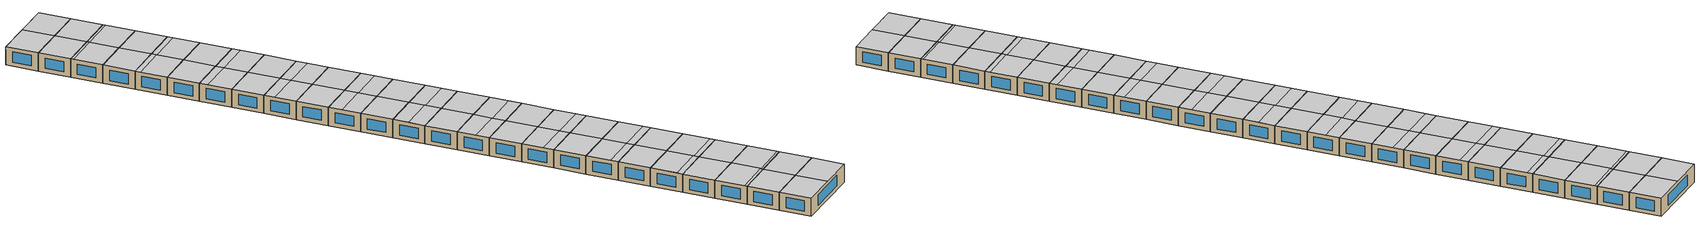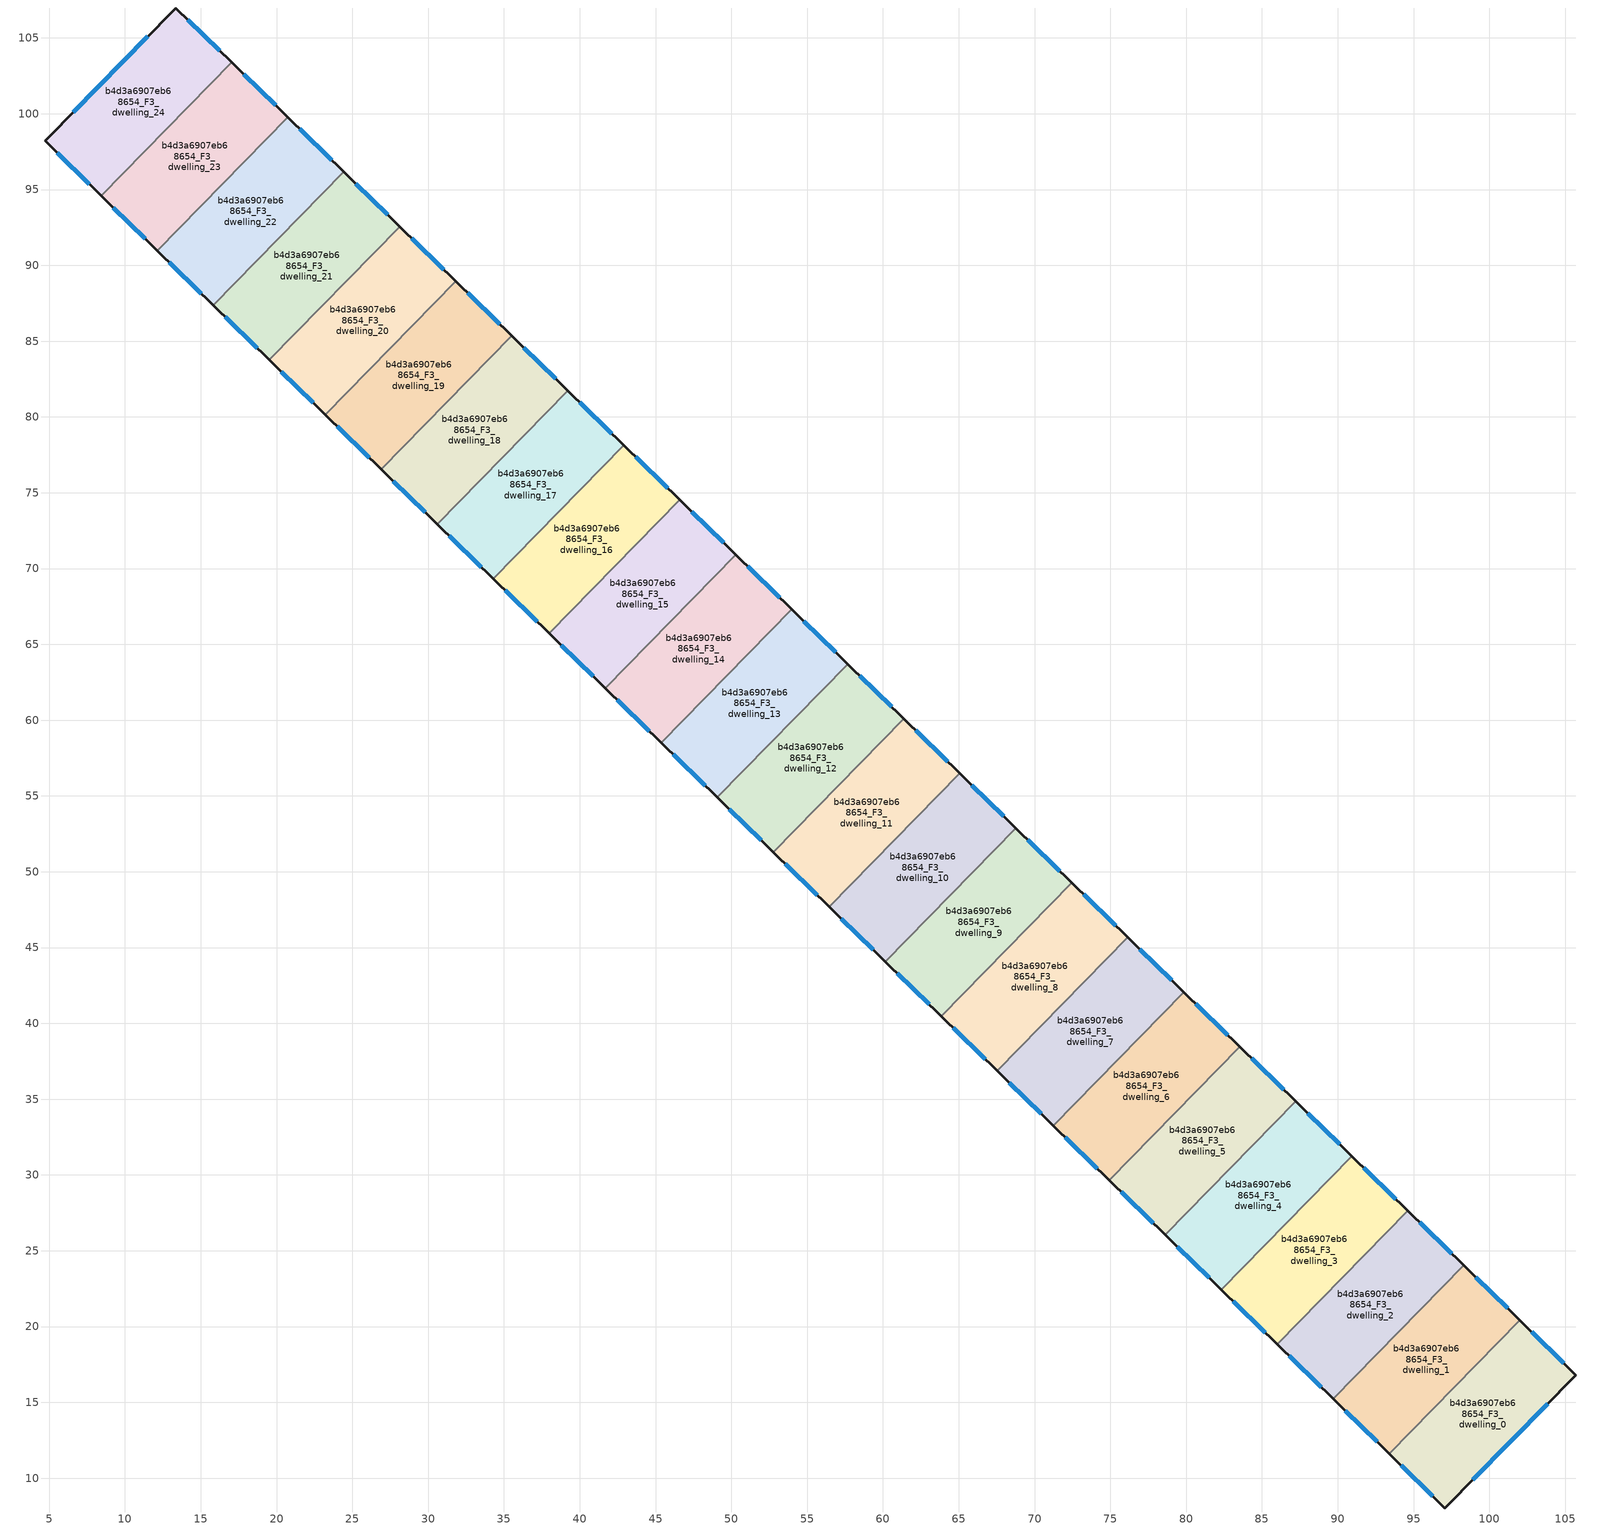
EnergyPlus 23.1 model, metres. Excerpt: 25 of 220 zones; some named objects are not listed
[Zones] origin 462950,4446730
b4d3a6907eb68654_F3_dwelling_0
 floor to b4d3a6907eb68654_F2_dwelling_0 (EU_floor_Construction): 105.7,16.8 97.07,8.03 93.39,11.62 101.99,20.43 z9
 wall outside (EU_wall_Construction): 93.39,11.62 97.07,8.03 105.7,16.8 101.99,20.43 z9:12
 wall to b4d3a6907eb68654_F3_dwelling_1 (EU_wall_Construction): 101.99,20.43 93.39,11.62 z9:12
 window (EU_Window_Construction): 104.91,17.58 102.79,19.65 / 98.92,9.91 103.85,14.92 / 94.18,10.85 96.28,8.8 z9.64:11.36
 ceiling to b4d3a6907eb68654_F4_dwelling_0 (EU_floor_Construction): 101.39,12.42 105.7,16.8 101.99,20.43 97.69,16.02 z12
 ceiling to b4d3a6907eb68654_F4_dwelling_12 (EU_floor_Construction): 97.07,8.03 101.39,12.42 97.69,16.02 93.39,11.62 z12
b4d3a6907eb68654_F3_dwelling_1
 floor to b4d3a6907eb68654_F2_dwelling_1 (EU_floor_Construction): 101.99,20.43 93.39,11.62 89.7,15.23 98.3,24.03 z9
 wall outside (EU_wall_Construction): 89.7,15.23 93.39,11.62 / 101.99,20.43 98.3,24.03 z9:12
 wall to b4d3a6907eb68654_F3_dwelling_2 (EU_wall_Construction): 98.3,24.03 89.7,15.23 z9:12
 window (EU_Window_Construction): 90.49,14.45 92.6,12.39 / 101.2,21.2 99.09,23.26 z9.64:11.36
 ceiling adiabatic (EU_roof_Construction): 93.39,11.62 97.69,16.02 94,19.63 89.7,15.23 z12
 ceiling to b4d3a6907eb68654_F4_dwelling_0 (EU_floor_Construction): 97.69,16.02 101.99,20.43 98.3,24.03 94,19.63 z12
b4d3a6907eb68654_F3_dwelling_10
 floor to b4d3a6907eb68654_F2_dwelling_10 (EU_floor_Construction): 68.76,52.88 60.16,44.08 56.47,47.69 65.06,56.49 z9
 wall outside (EU_wall_Construction): 56.47,47.69 60.16,44.08 / 68.76,52.88 65.06,56.49 z9:12
 wall to b4d3a6907eb68654_F3_dwelling_9 (EU_wall_Construction): 60.16,44.08 68.76,52.88 z9:12
 wall to b4d3a6907eb68654_F3_dwelling_11 (EU_wall_Construction): 65.06,56.49 56.47,47.69 z9:12
 window (EU_Window_Construction): 57.26,46.91 59.37,44.85 / 67.97,53.65 65.85,55.72 z9.64:11.36
 ceiling to b4d3a6907eb68654_F4_dwelling_5 (EU_floor_Construction): 62.93,49.97 67.23,54.37 65.06,56.49 60.76,52.09 z12
 ceiling to b4d3a6907eb68654_F4_dwelling_16 (EU_floor_Construction): 60.16,44.08 64.46,48.48 62.93,49.97 62.91,50 58.61,45.59 z12
 ceiling to b4d3a6907eb68654_F4_dwelling_4 (EU_floor_Construction): 64.46,48.48 68.76,52.88 67.23,54.37 62.93,49.97 z12
 ceiling adiabatic (EU_roof_Construction): 58.61,45.59 62.91,50 60.76,52.09 56.47,47.69 z12
b4d3a6907eb68654_F3_dwelling_11
 floor to b4d3a6907eb68654_F2_dwelling_11 (EU_floor_Construction): 65.06,56.49 56.47,47.69 52.77,51.29 61.37,60.1 z9
 wall outside (EU_wall_Construction): 52.77,51.29 56.47,47.69 / 65.06,56.49 61.37,60.1 z9:12
 wall to b4d3a6907eb68654_F3_dwelling_12 (EU_wall_Construction): 61.37,60.1 52.77,51.29 z9:12
 window (EU_Window_Construction): 53.56,50.52 55.67,48.46 / 64.27,57.26 62.16,59.32 z9.64:11.36
 ceiling to b4d3a6907eb68654_F4_dwelling_5 (EU_floor_Construction): 60.76,52.09 65.06,56.49 61.37,60.1 57.07,55.69 z12
 ceiling adiabatic (EU_roof_Construction): 56.47,47.69 60.76,52.09 57.07,55.69 52.77,51.29 z12
b4d3a6907eb68654_F3_dwelling_12
 floor to b4d3a6907eb68654_F2_dwelling_12 (EU_floor_Construction): 61.37,60.1 52.77,51.29 49.08,54.9 57.68,63.7 z9
 wall outside (EU_wall_Construction): 49.08,54.9 52.77,51.29 / 61.37,60.1 57.68,63.7 z9:12
 wall to b4d3a6907eb68654_F3_dwelling_13 (EU_wall_Construction): 57.68,63.7 49.08,54.9 z9:12
 window (EU_Window_Construction): 49.87,54.13 51.98,52.06 / 60.58,60.87 58.47,62.93 z9.64:11.36
 ceiling to b4d3a6907eb68654_F4_dwelling_17 (EU_floor_Construction): 52.77,51.29 57.07,55.69 55.24,57.48 55.21,57.51 50.91,53.11 z12
 ceiling to b4d3a6907eb68654_F4_dwelling_18 (EU_floor_Construction): 50.91,53.11 55.21,57.51 53.38,59.3 49.08,54.9 z12
 ceiling to b4d3a6907eb68654_F4_dwelling_6 (EU_floor_Construction): 55.24,57.48 59.54,61.89 57.68,63.7 53.38,59.3 z12
 ceiling to b4d3a6907eb68654_F4_dwelling_5 (EU_floor_Construction): 57.07,55.69 61.37,60.1 59.54,61.89 55.24,57.48 z12
b4d3a6907eb68654_F3_dwelling_13
 floor to b4d3a6907eb68654_F2_dwelling_13 (EU_floor_Construction): 57.68,63.7 49.08,54.9 45.39,58.51 53.98,67.31 z9
 wall outside (EU_wall_Construction): 45.39,58.51 49.08,54.9 / 57.68,63.7 53.98,67.31 z9:12
 wall to b4d3a6907eb68654_F3_dwelling_14 (EU_wall_Construction): 53.98,67.31 45.39,58.51 z9:12
 window (EU_Window_Construction): 46.18,57.73 48.29,55.67 / 56.89,64.47 54.77,66.54 z9.64:11.36
 ceiling adiabatic (EU_roof_Construction): 49.08,54.9 53.38,59.3 49.68,62.91 45.39,58.51 z12
 ceiling to b4d3a6907eb68654_F4_dwelling_6 (EU_floor_Construction): 53.38,59.3 57.68,63.7 53.98,67.31 49.69,62.91 z12
b4d3a6907eb68654_F3_dwelling_14
 floor to b4d3a6907eb68654_F2_dwelling_14 (EU_floor_Construction): 53.98,67.31 45.39,58.51 41.69,62.11 50.29,70.92 z9
 wall outside (EU_wall_Construction): 41.69,62.11 45.39,58.51 / 53.98,67.31 50.29,70.92 z9:12
 wall to b4d3a6907eb68654_F3_dwelling_15 (EU_wall_Construction): 50.29,70.92 41.69,62.11 z9:12
 window (EU_Window_Construction): 42.48,61.34 44.59,59.28 / 53.19,68.08 51.08,70.14 z9.64:11.36
 ceiling to b4d3a6907eb68654_F4_dwelling_7 (EU_floor_Construction): 47.54,65 51.84,69.4 50.29,70.92 45.99,66.51 z12
 ceiling to b4d3a6907eb68654_F4_dwelling_19 (EU_floor_Construction): 43.22,60.62 47.52,65.03 45.99,66.51 41.69,62.11 z12
 ceiling to b4d3a6907eb68654_F4_dwelling_6 (EU_floor_Construction): 49.69,62.91 53.98,67.31 51.84,69.4 47.54,65 z12
 ceiling to b4d3a6907eb68654_F4_dwelling_18 (EU_floor_Construction): 45.39,58.51 49.68,62.91 47.52,65.03 43.22,60.62 z12
b4d3a6907eb68654_F3_dwelling_15
 floor to b4d3a6907eb68654_F2_dwelling_15 (EU_floor_Construction): 50.29,70.92 41.69,62.11 38,65.72 46.6,74.52 z9
 wall outside (EU_wall_Construction): 38,65.72 41.69,62.11 / 50.29,70.92 46.6,74.52 z9:12
 wall to b4d3a6907eb68654_F3_dwelling_16 (EU_wall_Construction): 46.6,74.52 38,65.72 z9:12
 window (EU_Window_Construction): 38.79,64.95 40.9,62.89 / 49.5,71.69 47.39,73.75 z9.64:11.36
 ceiling to b4d3a6907eb68654_F4_dwelling_19 (EU_floor_Construction): 41.69,62.11 45.99,66.51 42.3,70.12 38,65.72 z12
 ceiling to b4d3a6907eb68654_F4_dwelling_7 (EU_floor_Construction): 45.99,66.51 50.29,70.92 46.6,74.52 42.3,70.12 z12
b4d3a6907eb68654_F3_dwelling_16
 floor to b4d3a6907eb68654_F2_dwelling_16 (EU_floor_Construction): 46.6,74.52 38,65.72 34.31,69.33 42.9,78.13 z9
 wall outside (EU_wall_Construction): 34.31,69.33 38,65.72 / 46.6,74.52 42.9,78.13 z9:12
 wall to b4d3a6907eb68654_F3_dwelling_17 (EU_wall_Construction): 42.9,78.13 34.31,69.33 z9:12
 window (EU_Window_Construction): 35.1,68.55 37.21,66.49 / 45.8,75.3 43.69,77.36 z9.64:11.36
 ceiling to b4d3a6907eb68654_F4_dwelling_8 (EU_floor_Construction): 39.85,72.51 44.15,76.91 42.9,78.13 38.6,73.73 z12
 ceiling to b4d3a6907eb68654_F4_dwelling_20 (EU_floor_Construction): 35.52,68.14 39.82,72.54 38.6,73.73 34.31,69.33 z12
 ceiling to b4d3a6907eb68654_F4_dwelling_19 (EU_floor_Construction): 38,65.72 42.3,70.12 39.82,72.54 35.52,68.14 z12
 ceiling to b4d3a6907eb68654_F4_dwelling_7 (EU_floor_Construction): 42.3,70.12 46.6,74.52 44.15,76.91 39.85,72.51 z12
b4d3a6907eb68654_F3_dwelling_17
 floor to b4d3a6907eb68654_F2_dwelling_17 (EU_floor_Construction): 42.9,78.13 34.31,69.33 30.61,72.93 39.21,81.74 z9
 wall outside (EU_wall_Construction): 30.61,72.93 34.31,69.33 / 42.9,78.13 39.21,81.74 z9:12
 wall to b4d3a6907eb68654_F3_dwelling_18 (EU_wall_Construction): 39.21,81.74 30.61,72.93 z9:12
 window (EU_Window_Construction): 31.4,72.16 33.51,70.1 / 42.11,78.9 40,80.96 z9.64:11.36
 ceiling to b4d3a6907eb68654_F4_dwelling_20 (EU_floor_Construction): 34.31,69.33 38.6,73.73 34.91,77.34 30.61,72.93 z12
 ceiling to b4d3a6907eb68654_F4_dwelling_8 (EU_floor_Construction): 38.6,73.73 42.9,78.13 39.21,81.74 34.91,77.34 z12
b4d3a6907eb68654_F3_dwelling_18
 floor to b4d3a6907eb68654_F2_dwelling_18 (EU_floor_Construction): 39.21,81.74 30.61,72.93 26.92,76.54 35.52,85.34 z9
 wall outside (EU_wall_Construction): 26.92,76.54 30.61,72.93 / 39.21,81.74 35.52,85.34 z9:12
 wall to b4d3a6907eb68654_F3_dwelling_19 (EU_wall_Construction): 35.52,85.34 26.92,76.54 z9:12
 window (EU_Window_Construction): 27.71,75.77 29.82,73.71 / 38.42,82.51 36.31,84.57 z9.64:11.36
 ceiling to b4d3a6907eb68654_F4_dwelling_9 (EU_floor_Construction): 32.15,80.03 36.45,84.43 35.51,85.34 31.22,80.94 z12
 ceiling to b4d3a6907eb68654_F4_dwelling_21 (EU_floor_Construction): 27.83,75.65 32.13,80.05 31.22,80.94 26.92,76.54 z12
 ceiling to b4d3a6907eb68654_F4_dwelling_20 (EU_floor_Construction): 30.61,72.93 34.91,77.34 32.13,80.05 27.83,75.65 z12
 ceiling to b4d3a6907eb68654_F4_dwelling_8 (EU_floor_Construction): 34.91,77.34 39.21,81.74 36.45,84.43 32.15,80.03 z12
b4d3a6907eb68654_F3_dwelling_19
 floor to b4d3a6907eb68654_F2_dwelling_19 (EU_floor_Construction): 35.52,85.34 26.92,76.54 23.22,80.15 31.82,88.95 z9
 wall outside (EU_wall_Construction): 23.22,80.15 26.92,76.54 / 35.52,85.34 31.82,88.95 z9:12
 wall to b4d3a6907eb68654_F3_dwelling_20 (EU_wall_Construction): 31.82,88.95 23.22,80.15 z9:12
 window (EU_Window_Construction): 24.02,79.38 26.13,77.31 / 34.72,86.12 32.61,88.18 z9.64:11.36
 ceiling to b4d3a6907eb68654_F4_dwelling_21 (EU_floor_Construction): 26.92,76.54 31.22,80.94 27.52,84.55 23.22,80.15 z12
 ceiling to b4d3a6907eb68654_F4_dwelling_9 (EU_floor_Construction): 31.22,80.94 35.51,85.34 31.82,88.95 27.52,84.55 z12
b4d3a6907eb68654_F3_dwelling_2
 floor to b4d3a6907eb68654_F2_dwelling_2 (EU_floor_Construction): 98.3,24.03 89.7,15.23 86.01,18.83 94.61,27.64 z9
 wall outside (EU_wall_Construction): 86.01,18.83 89.7,15.23 / 98.3,24.03 94.61,27.64 z9:12
 wall to b4d3a6907eb68654_F3_dwelling_3 (EU_wall_Construction): 94.61,27.64 86.01,18.83 z9:12
 window (EU_Window_Construction): 86.8,18.06 88.91,16 / 97.51,24.8 95.4,26.87 z9.64:11.36
 ceiling to b4d3a6907eb68654_F4_dwelling_13 (EU_floor_Construction): 89.38,15.54 93.68,19.94 90.31,23.23 86.01,18.83 z12
 ceiling to b4d3a6907eb68654_F4_dwelling_1 (EU_floor_Construction): 93.7,19.92 98,24.32 94.61,27.64 90.31,23.23 z12
 ceiling to b4d3a6907eb68654_F4_dwelling_0 (EU_floor_Construction): 94,19.63 98.3,24.03 98,24.32 93.7,19.92 z12
 ceiling to b4d3a6907eb68654_F4_dwelling_12 (EU_floor_Construction): 89.7,15.23 94,19.63 93.68,19.94 89.38,15.54 z12
b4d3a6907eb68654_F3_dwelling_20
 floor to b4d3a6907eb68654_F2_dwelling_20 (EU_floor_Construction): 31.82,88.95 23.22,80.15 19.53,83.76 28.13,92.56 z9
 wall outside (EU_wall_Construction): 19.53,83.76 23.22,80.15 / 31.82,88.95 28.13,92.56 z9:12
 wall to b4d3a6907eb68654_F3_dwelling_21 (EU_wall_Construction): 28.13,92.56 19.53,83.76 z9:12
 window (EU_Window_Construction): 20.32,82.98 22.43,80.92 / 31.03,89.72 28.92,91.79 z9.64:11.36
 ceiling to b4d3a6907eb68654_F4_dwelling_22 (EU_floor_Construction): 20.14,83.17 24.43,87.57 23.83,88.16 19.53,83.76 z12
 ceiling to b4d3a6907eb68654_F4_dwelling_21 (EU_floor_Construction): 23.22,80.15 27.52,84.55 24.43,87.57 20.14,83.17 z12
 ceiling to b4d3a6907eb68654_F4_dwelling_10 (EU_floor_Construction): 24.46,87.55 28.75,91.95 28.13,92.56 23.83,88.16 z12
 ceiling to b4d3a6907eb68654_F4_dwelling_9 (EU_floor_Construction): 27.52,84.55 31.82,88.95 28.75,91.95 24.46,87.55 z12
b4d3a6907eb68654_F3_dwelling_21
 floor to b4d3a6907eb68654_F2_dwelling_21 (EU_floor_Construction): 28.13,92.56 19.53,83.76 15.84,87.36 24.43,96.17 z9
 wall outside (EU_wall_Construction): 15.84,87.36 19.53,83.76 / 28.13,92.56 24.43,96.17 z9:12
 wall to b4d3a6907eb68654_F3_dwelling_22 (EU_wall_Construction): 24.43,96.17 15.84,87.36 z9:12
 window (EU_Window_Construction): 16.63,86.59 18.74,84.53 / 27.34,93.33 25.22,95.39 z9.64:11.36
 ceiling to b4d3a6907eb68654_F4_dwelling_10 (EU_floor_Construction): 23.83,88.16 28.13,92.56 24.43,96.17 20.14,91.77 z12
 ceiling to b4d3a6907eb68654_F4_dwelling_22 (EU_floor_Construction): 19.53,83.76 23.83,88.16 20.14,91.77 15.84,87.36 z12
b4d3a6907eb68654_F3_dwelling_22
 floor to b4d3a6907eb68654_F2_dwelling_22 (EU_floor_Construction): 24.43,96.17 15.84,87.36 12.14,90.97 20.74,99.77 z9
 wall outside (EU_wall_Construction): 12.14,90.97 15.84,87.36 / 24.43,96.17 20.74,99.77 z9:12
 wall to b4d3a6907eb68654_F3_dwelling_23 (EU_wall_Construction): 20.74,99.77 12.14,90.97 z9:12
 window (EU_Window_Construction): 12.94,90.2 15.05,88.14 / 23.64,96.94 21.53,99 z9.64:11.36
 ceiling to b4d3a6907eb68654_F4_dwelling_23 (EU_floor_Construction): 12.44,90.68 16.74,95.08 16.44,95.37 12.14,90.97 z12
 ceiling to b4d3a6907eb68654_F4_dwelling_10 (EU_floor_Construction): 20.14,91.77 24.43,96.17 21.06,99.46 16.76,95.06 z12
 ceiling to b4d3a6907eb68654_F4_dwelling_11 (EU_floor_Construction): 16.76,95.06 21.06,99.46 20.74,99.77 16.44,95.37 16.74,95.08 z12
 ceiling to b4d3a6907eb68654_F4_dwelling_22 (EU_floor_Construction): 15.84,87.36 20.14,91.77 16.76,95.06 16.74,95.08 12.44,90.68 z12
b4d3a6907eb68654_F3_dwelling_23
 floor to b4d3a6907eb68654_F2_dwelling_23 (EU_floor_Construction): 20.74,99.77 12.14,90.97 8.45,94.58 17.04,103.38 z9
 wall outside (EU_wall_Construction): 8.45,94.58 12.14,90.97 / 20.74,99.77 17.04,103.38 z9:12
 wall to b4d3a6907eb68654_F3_dwelling_24 (EU_wall_Construction): 17.04,103.38 8.45,94.58 z9:12
 window (EU_Window_Construction): 9.24,93.81 11.35,91.74 / 19.95,100.55 17.84,102.61 z9.64:11.36
 ceiling to b4d3a6907eb68654_F4_dwelling_23 (EU_floor_Construction): 12.14,90.97 16.44,95.37 12.75,98.98 8.45,94.58 z12
 ceiling to b4d3a6907eb68654_F4_dwelling_11 (EU_floor_Construction): 16.44,95.37 20.74,99.77 17.04,103.38 12.75,98.98 z12
b4d3a6907eb68654_F3_dwelling_24
 floor to b4d3a6907eb68654_F2_dwelling_24 (EU_floor_Construction): 17.04,103.38 8.45,94.58 4.74,98.2 13.37,106.97 z9
 wall outside (EU_wall_Construction): 17.04,103.38 13.37,106.97 4.74,98.2 8.45,94.58 z9:12
 window (EU_Window_Construction): 5.53,97.43 7.65,95.36 / 11.52,105.09 6.59,100.08 / 16.26,104.15 14.15,106.2 z9.64:11.36
 ceiling to b4d3a6907eb68654_F4_dwelling_11 (EU_floor_Construction): 12.75,98.98 17.04,103.38 13.37,106.97 9.05,102.59 z12
 ceiling to b4d3a6907eb68654_F4_dwelling_23 (EU_floor_Construction): 8.45,94.58 12.75,98.98 9.05,102.59 4.74,98.2 z12
b4d3a6907eb68654_F3_dwelling_3
 floor to b4d3a6907eb68654_F2_dwelling_3 (EU_floor_Construction): 94.61,27.64 86.01,18.83 82.32,22.44 90.91,31.24 z9
 wall outside (EU_wall_Construction): 82.32,22.44 86.01,18.83 / 94.61,27.64 90.91,31.24 z9:12
 wall to b4d3a6907eb68654_F3_dwelling_4 (EU_wall_Construction): 90.91,31.24 82.32,22.44 z9:12
 window (EU_Window_Construction): 83.11,21.67 85.22,19.61 / 93.82,28.41 91.71,30.47 z9.64:11.36
 ceiling to b4d3a6907eb68654_F4_dwelling_1 (EU_floor_Construction): 90.31,23.23 94.61,27.64 90.91,31.24 86.61,26.84 z12
 ceiling to b4d3a6907eb68654_F4_dwelling_13 (EU_floor_Construction): 86.01,18.83 90.31,23.23 86.61,26.84 82.32,22.44 z12
b4d3a6907eb68654_F3_dwelling_4
 floor to b4d3a6907eb68654_F2_dwelling_4 (EU_floor_Construction): 90.91,31.24 82.32,22.44 78.62,26.05 87.22,34.85 z9
 wall outside (EU_wall_Construction): 78.62,26.05 82.32,22.44 / 90.91,31.24 87.22,34.85 z9:12
 wall to b4d3a6907eb68654_F3_dwelling_5 (EU_wall_Construction): 87.22,34.85 78.62,26.05 z9:12
 window (EU_Window_Construction): 79.41,25.27 81.52,23.21 / 90.12,32.02 88.01,34.08 z9.64:11.36
 ceiling to b4d3a6907eb68654_F4_dwelling_2 (EU_floor_Construction): 86.01,27.43 90.31,31.83 87.22,34.85 82.92,30.45 z12
 ceiling to b4d3a6907eb68654_F4_dwelling_1 (EU_floor_Construction): 86.61,26.84 90.91,31.24 90.31,31.83 86.01,27.43 z12
 ceiling to b4d3a6907eb68654_F4_dwelling_13 (EU_floor_Construction): 82.32,22.44 86.61,26.84 85.99,27.45 81.69,23.05 z12
 ceiling to b4d3a6907eb68654_F4_dwelling_14 (EU_floor_Construction): 81.69,23.05 85.99,27.45 82.92,30.45 78.62,26.05 z12
b4d3a6907eb68654_F3_dwelling_5
 floor to b4d3a6907eb68654_F2_dwelling_5 (EU_floor_Construction): 87.22,34.85 78.62,26.05 74.93,29.65 83.53,38.46 z9
 wall outside (EU_wall_Construction): 74.93,29.65 78.62,26.05 / 87.22,34.85 83.53,38.46 z9:12
 wall to b4d3a6907eb68654_F3_dwelling_6 (EU_wall_Construction): 83.53,38.46 74.93,29.65 z9:12
 window (EU_Window_Construction): 75.72,28.88 77.83,26.82 / 86.43,35.62 84.32,37.68 z9.64:11.36
 ceiling to b4d3a6907eb68654_F4_dwelling_14 (EU_floor_Construction): 78.62,26.05 82.92,30.45 79.23,34.05 74.93,29.65 z12
 ceiling to b4d3a6907eb68654_F4_dwelling_2 (EU_floor_Construction): 82.92,30.45 87.22,34.85 83.53,38.46 79.23,34.05 z12
b4d3a6907eb68654_F3_dwelling_6
 floor to b4d3a6907eb68654_F2_dwelling_6 (EU_floor_Construction): 83.53,38.46 74.93,29.65 71.24,33.26 79.84,42.06 z9
 wall outside (EU_wall_Construction): 71.24,33.26 74.93,29.65 / 83.53,38.46 79.84,42.06 z9:12
 wall to b4d3a6907eb68654_F3_dwelling_7 (EU_wall_Construction): 79.84,42.06 71.24,33.26 z9:12
 window (EU_Window_Construction): 72.03,32.49 74.14,30.43 / 82.74,39.23 80.63,41.29 z9.64:11.36
 ceiling to b4d3a6907eb68654_F4_dwelling_3 (EU_floor_Construction): 78.32,34.94 82.62,39.35 79.84,42.06 75.54,37.66 z12
 ceiling to b4d3a6907eb68654_F4_dwelling_2 (EU_floor_Construction): 79.23,34.05 83.53,38.46 82.62,39.35 78.32,34.94 z12
 ceiling to b4d3a6907eb68654_F4_dwelling_15 (EU_floor_Construction): 74,30.57 78.29,34.97 75.54,37.66 71.24,33.26 z12
 ceiling adiabatic (EU_roof_Construction): 74.93,29.65 79.23,34.05 78.29,34.97 74,30.57 z12
b4d3a6907eb68654_F3_dwelling_7
 floor to b4d3a6907eb68654_F2_dwelling_7 (EU_floor_Construction): 79.84,42.06 71.24,33.26 67.54,36.87 76.14,45.67 z9
 wall outside (EU_wall_Construction): 67.54,36.87 71.24,33.26 / 79.84,42.06 76.14,45.67 z9:12
 wall to b4d3a6907eb68654_F3_dwelling_8 (EU_wall_Construction): 76.14,45.67 67.54,36.87 z9:12
 window (EU_Window_Construction): 68.34,36.09 70.45,34.03 / 79.04,42.84 76.93,44.9 z9.64:11.36
 ceiling to b4d3a6907eb68654_F4_dwelling_15 (EU_floor_Construction): 71.24,33.26 75.54,37.66 71.84,41.27 67.54,36.87 z12
 ceiling to b4d3a6907eb68654_F4_dwelling_3 (EU_floor_Construction): 75.54,37.66 79.84,42.06 76.14,45.67 71.84,41.27 z12
b4d3a6907eb68654_F3_dwelling_8
 floor to b4d3a6907eb68654_F2_dwelling_8 (EU_floor_Construction): 76.14,45.67 67.54,36.87 63.85,40.47 72.45,49.28 z9
 wall outside (EU_wall_Construction): 63.85,40.47 67.54,36.87 / 76.14,45.67 72.45,49.28 z9:12
 wall to b4d3a6907eb68654_F3_dwelling_9 (EU_wall_Construction): 72.45,49.28 63.85,40.47 z9:12
 window (EU_Window_Construction): 64.64,39.7 66.75,37.64 / 75.35,46.44 73.24,48.5 z9.64:11.36
 ceiling to b4d3a6907eb68654_F4_dwelling_4 (EU_floor_Construction): 70.63,42.46 74.92,46.86 72.45,49.28 68.15,44.87 z12
 ceiling to b4d3a6907eb68654_F4_dwelling_16 (EU_floor_Construction): 66.3,38.08 70.6,42.48 68.15,44.87 63.85,40.47 z12
 ceiling to b4d3a6907eb68654_F4_dwelling_3 (EU_floor_Construction): 71.84,41.27 76.14,45.67 74.92,46.86 70.63,42.46 z12
 ceiling to b4d3a6907eb68654_F4_dwelling_15 (EU_floor_Construction): 67.54,36.87 71.84,41.27 70.6,42.48 66.3,38.08 z12
b4d3a6907eb68654_F3_dwelling_9
 floor to b4d3a6907eb68654_F2_dwelling_9 (EU_floor_Construction): 72.45,49.28 63.85,40.47 60.16,44.08 68.76,52.88 z9
 wall outside (EU_wall_Construction): 60.16,44.08 63.85,40.47 / 72.45,49.28 68.76,52.88 z9:12
 window (EU_Window_Construction): 60.95,43.31 63.06,41.25 / 71.66,50.05 69.55,52.11 z9.64:11.36
 ceiling to b4d3a6907eb68654_F4_dwelling_16 (EU_floor_Construction): 63.85,40.47 68.15,44.87 64.46,48.48 60.16,44.08 z12
 ceiling to b4d3a6907eb68654_F4_dwelling_4 (EU_floor_Construction): 68.15,44.87 72.45,49.28 68.76,52.88 64.46,48.48 z12
[Building]
EU S2 Campaign: North Axis=0; Terrain=City; Solar Distribution=FullExterior
[Site:Location]
Yerevan-Zvartnots.Intl.AP: Latitude=40.15; Longitude=44.383; Time Zone=4; Elevation=854
[SizingPeriod:WeatherFileDays]
AnnualSizingPeriod: Begin Month=1; Begin Day of Month=1; End Month=12; End Day of Month=31; Day of Week for Start Day=Monday; Use Weather File Daylight Saving Period=No; Use Weather File Rain and Snow Indicators=No
[MATERIAL]
EU_InternalMass_Material: Roughness=MediumRough; Thickness=0.1; Conductivity=1; Density=1800; Specific Heat=900; Thermal Absorptance=0.9; Solar Absorptance=0.7; Visible Absorptance=0.7
[MATERIAL:NOMASS] Roughness=MediumRough; Thermal Absorptance=0.9; Solar Absorptance=0.7; Visible Absorptance=0.7
Name | Thermal Resistance
EU_wall_NoMass | 1.05043
EU_roof_NoMass | 1.45357
EU_floor_NoMass | 0.478065
[WINDOWMATERIAL:SIMPLEGLAZINGSYSTEM]
EU_Window_SimpleGlazing: UFactor=2.5566; Solar Heat Gain Coefficient=0.75; Visible Transmittance=0.75
[CONSTRUCTION]
EU_wall_Construction: EU_wall_NoMass
EU_roof_Construction: EU_roof_NoMass
EU_floor_Construction: EU_floor_NoMass
EU_Window_Construction: EU_Window_SimpleGlazing
EU_InternalMass_Construction: EU_InternalMass_Material
[ZONE] Type=1; Multiplier=1; Ceiling Height=autocalculate; Floor Area=autocalculate; Part of Total Floor Area=Yes
Name | Volume
b4d3a6907eb68654_F3_dwelling_0; b4d3a6907eb68654_F3_dwelling_5 | 190.563
b4d3a6907eb68654_F3_dwelling_1; b4d3a6907eb68654_F3_dwelling_2 | 190.556
b4d3a6907eb68654_F3_dwelling_10; b4d3a6907eb68654_F3_dwelling_8 | 190.575
b4d3a6907eb68654_F3_dwelling_11 | 190.55
b4d3a6907eb68654_F3_dwelling_12 | 190.549
b4d3a6907eb68654_F3_dwelling_13; b4d3a6907eb68654_F3_dwelling_3; b4d3a6907eb68654_F3_dwelling_4 | 190.582
b4d3a6907eb68654_F3_dwelling_14 | 190.557
b4d3a6907eb68654_F3_dwelling_15 | 190.59
b4d3a6907eb68654_F3_dwelling_16 | 190.545
b4d3a6907eb68654_F3_dwelling_17 | 190.58
b4d3a6907eb68654_F3_dwelling_18 | 190.534
b4d3a6907eb68654_F3_dwelling_19 | 190.562
b4d3a6907eb68654_F3_dwelling_20 | 190.587
b4d3a6907eb68654_F3_dwelling_21 | 190.524
b4d3a6907eb68654_F3_dwelling_22 | 190.558
b4d3a6907eb68654_F3_dwelling_23 | 190.609
b4d3a6907eb68654_F3_dwelling_24 | 190.527
b4d3a6907eb68654_F3_dwelling_6 | 190.553
b4d3a6907eb68654_F3_dwelling_7 | 190.56
b4d3a6907eb68654_F3_dwelling_9 | 190.523
[INTERNALMASS] Construction=EU_InternalMass_Construction
Name | Zone or ZoneList | Surface Area
b4d3a6907eb68654_F3_dwelling_0_EU_InternalMass | b4d3a6907eb68654_F3_dwelling_0 | 63.5208
b4d3a6907eb68654_F3_dwelling_1_EU_InternalMass | b4d3a6907eb68654_F3_dwelling_1 | 63.5187
b4d3a6907eb68654_F3_dwelling_2_EU_InternalMass | b4d3a6907eb68654_F3_dwelling_2 | 63.5187
b4d3a6907eb68654_F3_dwelling_3_EU_InternalMass | b4d3a6907eb68654_F3_dwelling_3 | 63.5273
b4d3a6907eb68654_F3_dwelling_4_EU_InternalMass | b4d3a6907eb68654_F3_dwelling_4 | 63.5273
b4d3a6907eb68654_F3_dwelling_5_EU_InternalMass | b4d3a6907eb68654_F3_dwelling_5 | 63.5211
b4d3a6907eb68654_F3_dwelling_6_EU_InternalMass | b4d3a6907eb68654_F3_dwelling_6 | 63.5176
b4d3a6907eb68654_F3_dwelling_7_EU_InternalMass | b4d3a6907eb68654_F3_dwelling_7 | 63.52
b4d3a6907eb68654_F3_dwelling_8_EU_InternalMass | b4d3a6907eb68654_F3_dwelling_8 | 63.5251
b4d3a6907eb68654_F3_dwelling_9_EU_InternalMass | b4d3a6907eb68654_F3_dwelling_9 | 63.5077
b4d3a6907eb68654_F3_dwelling_10_EU_InternalMass | b4d3a6907eb68654_F3_dwelling_10 | 63.5251
b4d3a6907eb68654_F3_dwelling_11_EU_InternalMass | b4d3a6907eb68654_F3_dwelling_11 | 63.5164
b4d3a6907eb68654_F3_dwelling_12_EU_InternalMass | b4d3a6907eb68654_F3_dwelling_12 | 63.5164
b4d3a6907eb68654_F3_dwelling_13_EU_InternalMass | b4d3a6907eb68654_F3_dwelling_13 | 63.5277
b4d3a6907eb68654_F3_dwelling_14_EU_InternalMass | b4d3a6907eb68654_F3_dwelling_14 | 63.5189
b4d3a6907eb68654_F3_dwelling_15_EU_InternalMass | b4d3a6907eb68654_F3_dwelling_15 | 63.5301
b4d3a6907eb68654_F3_dwelling_16_EU_InternalMass | b4d3a6907eb68654_F3_dwelling_16 | 63.5153
b4d3a6907eb68654_F3_dwelling_17_EU_InternalMass | b4d3a6907eb68654_F3_dwelling_17 | 63.5265
b4d3a6907eb68654_F3_dwelling_18_EU_InternalMass | b4d3a6907eb68654_F3_dwelling_18 | 63.5116
b4d3a6907eb68654_F3_dwelling_19_EU_InternalMass | b4d3a6907eb68654_F3_dwelling_19 | 63.5204
b4d3a6907eb68654_F3_dwelling_20_EU_InternalMass | b4d3a6907eb68654_F3_dwelling_20 | 63.529
b4d3a6907eb68654_F3_dwelling_21_EU_InternalMass | b4d3a6907eb68654_F3_dwelling_21 | 63.508
b4d3a6907eb68654_F3_dwelling_22_EU_InternalMass | b4d3a6907eb68654_F3_dwelling_22 | 63.5192
b4d3a6907eb68654_F3_dwelling_23_EU_InternalMass | b4d3a6907eb68654_F3_dwelling_23 | 63.5366
b4d3a6907eb68654_F3_dwelling_24_EU_InternalMass | b4d3a6907eb68654_F3_dwelling_24 | 63.5092
[OTHEREQUIPMENT] Fuel Type=Electricity; Design Level Calculation Method=Watts/Area; Power per Zone Floor Area=1; Fraction Latent=0; Fraction Radiant=0; Fraction Lost=0; Carbon Dioxide Generation Rate=0; EndUse Subcategory=EU_Step8_InternalGains
Name | Zone or ZoneList or Space or SpaceList | Schedule
EU_Step8_InternalGain_b4d3a6907eb68654_F3_dwelling_0_f000 | b4d3a6907eb68654_F3_dwelling_0 | EU_Step8_GainSchedule_b4d3a6907eb68654_F3_dwelling_0_f000
EU_Step8_InternalGain_b4d3a6907eb68654_F3_dwelling_1_f000 | b4d3a6907eb68654_F3_dwelling_1 | EU_Step8_GainSchedule_b4d3a6907eb68654_F3_dwelling_1_f000
EU_Step8_InternalGain_b4d3a6907eb68654_F3_dwelling_2_f000 | b4d3a6907eb68654_F3_dwelling_2 | EU_Step8_GainSchedule_b4d3a6907eb68654_F3_dwelling_2_f000
EU_Step8_InternalGain_b4d3a6907eb68654_F3_dwelling_3_f000 | b4d3a6907eb68654_F3_dwelling_3 | EU_Step8_GainSchedule_b4d3a6907eb68654_F3_dwelling_3_f000
EU_Step8_InternalGain_b4d3a6907eb68654_F3_dwelling_4_f000 | b4d3a6907eb68654_F3_dwelling_4 | EU_Step8_GainSchedule_b4d3a6907eb68654_F3_dwelling_4_f000
EU_Step8_InternalGain_b4d3a6907eb68654_F3_dwelling_5_f000 | b4d3a6907eb68654_F3_dwelling_5 | EU_Step8_GainSchedule_b4d3a6907eb68654_F3_dwelling_5_f000
EU_Step8_InternalGain_b4d3a6907eb68654_F3_dwelling_6_f000 | b4d3a6907eb68654_F3_dwelling_6 | EU_Step8_GainSchedule_b4d3a6907eb68654_F3_dwelling_6_f000
EU_Step8_InternalGain_b4d3a6907eb68654_F3_dwelling_7_f000 | b4d3a6907eb68654_F3_dwelling_7 | EU_Step8_GainSchedule_b4d3a6907eb68654_F3_dwelling_7_f000
EU_Step8_InternalGain_b4d3a6907eb68654_F3_dwelling_8_f000 | b4d3a6907eb68654_F3_dwelling_8 | EU_Step8_GainSchedule_b4d3a6907eb68654_F3_dwelling_8_f000
EU_Step8_InternalGain_b4d3a6907eb68654_F3_dwelling_9_f000 | b4d3a6907eb68654_F3_dwelling_9 | EU_Step8_GainSchedule_b4d3a6907eb68654_F3_dwelling_9_f000
EU_Step8_InternalGain_b4d3a6907eb68654_F3_dwelling_10_f000 | b4d3a6907eb68654_F3_dwelling_10 | EU_Step8_GainSchedule_b4d3a6907eb68654_F3_dwelling_10_f000
EU_Step8_InternalGain_b4d3a6907eb68654_F3_dwelling_11_f000 | b4d3a6907eb68654_F3_dwelling_11 | EU_Step8_GainSchedule_b4d3a6907eb68654_F3_dwelling_11_f000
EU_Step8_InternalGain_b4d3a6907eb68654_F3_dwelling_12_f000 | b4d3a6907eb68654_F3_dwelling_12 | EU_Step8_GainSchedule_b4d3a6907eb68654_F3_dwelling_12_f000
EU_Step8_InternalGain_b4d3a6907eb68654_F3_dwelling_13_f000 | b4d3a6907eb68654_F3_dwelling_13 | EU_Step8_GainSchedule_b4d3a6907eb68654_F3_dwelling_13_f000
EU_Step8_InternalGain_b4d3a6907eb68654_F3_dwelling_14_f000 | b4d3a6907eb68654_F3_dwelling_14 | EU_Step8_GainSchedule_b4d3a6907eb68654_F3_dwelling_14_f000
EU_Step8_InternalGain_b4d3a6907eb68654_F3_dwelling_15_f000 | b4d3a6907eb68654_F3_dwelling_15 | EU_Step8_GainSchedule_b4d3a6907eb68654_F3_dwelling_15_f000
EU_Step8_InternalGain_b4d3a6907eb68654_F3_dwelling_16_f000 | b4d3a6907eb68654_F3_dwelling_16 | EU_Step8_GainSchedule_b4d3a6907eb68654_F3_dwelling_16_f000
EU_Step8_InternalGain_b4d3a6907eb68654_F3_dwelling_17_f000 | b4d3a6907eb68654_F3_dwelling_17 | EU_Step8_GainSchedule_b4d3a6907eb68654_F3_dwelling_17_f000
EU_Step8_InternalGain_b4d3a6907eb68654_F3_dwelling_18_f000 | b4d3a6907eb68654_F3_dwelling_18 | EU_Step8_GainSchedule_b4d3a6907eb68654_F3_dwelling_18_f000
EU_Step8_InternalGain_b4d3a6907eb68654_F3_dwelling_19_f000 | b4d3a6907eb68654_F3_dwelling_19 | EU_Step8_GainSchedule_b4d3a6907eb68654_F3_dwelling_19_f000
EU_Step8_InternalGain_b4d3a6907eb68654_F3_dwelling_20_f000 | b4d3a6907eb68654_F3_dwelling_20 | EU_Step8_GainSchedule_b4d3a6907eb68654_F3_dwelling_20_f000
EU_Step8_InternalGain_b4d3a6907eb68654_F3_dwelling_21_f000 | b4d3a6907eb68654_F3_dwelling_21 | EU_Step8_GainSchedule_b4d3a6907eb68654_F3_dwelling_21_f000
EU_Step8_InternalGain_b4d3a6907eb68654_F3_dwelling_22_f000 | b4d3a6907eb68654_F3_dwelling_22 | EU_Step8_GainSchedule_b4d3a6907eb68654_F3_dwelling_22_f000
EU_Step8_InternalGain_b4d3a6907eb68654_F3_dwelling_23_f000 | b4d3a6907eb68654_F3_dwelling_23 | EU_Step8_GainSchedule_b4d3a6907eb68654_F3_dwelling_23_f000
EU_Step8_InternalGain_b4d3a6907eb68654_F3_dwelling_24_f000 | b4d3a6907eb68654_F3_dwelling_24 | EU_Step8_GainSchedule_b4d3a6907eb68654_F3_dwelling_24_f000
[ZONEVENTILATION:DESIGNFLOWRATE] Schedule=EU_AlwaysOn; Design Flow Rate Calculation Method=AirChanges/Hour; Air Changes per Hour=0.557805; Ventilation Type=Natural; Fan Pressure Rise=0; Fan Total Efficiency=1; Constant Term Coefficient=1; Temperature Term Coefficient=0; Velocity Term Coefficient=0; Velocity Squared Term Coefficient=0; Minimum Indoor Temperature=-100; Maximum Indoor Temperature=100; Delta Temperature=-100; Minimum Outdoor Temperature=-100; Maximum Outdoor Temperature=100; Maximum Wind Speed=40
Name | Zone or ZoneList or Space or SpaceList
EU_ConstantAir_b4d3a6907eb68654_F3_dwelling_0 | b4d3a6907eb68654_F3_dwelling_0
EU_ConstantAir_b4d3a6907eb68654_F3_dwelling_1 | b4d3a6907eb68654_F3_dwelling_1
EU_ConstantAir_b4d3a6907eb68654_F3_dwelling_2 | b4d3a6907eb68654_F3_dwelling_2
EU_ConstantAir_b4d3a6907eb68654_F3_dwelling_3 | b4d3a6907eb68654_F3_dwelling_3
EU_ConstantAir_b4d3a6907eb68654_F3_dwelling_4 | b4d3a6907eb68654_F3_dwelling_4
EU_ConstantAir_b4d3a6907eb68654_F3_dwelling_5 | b4d3a6907eb68654_F3_dwelling_5
EU_ConstantAir_b4d3a6907eb68654_F3_dwelling_6 | b4d3a6907eb68654_F3_dwelling_6
EU_ConstantAir_b4d3a6907eb68654_F3_dwelling_7 | b4d3a6907eb68654_F3_dwelling_7
EU_ConstantAir_b4d3a6907eb68654_F3_dwelling_8 | b4d3a6907eb68654_F3_dwelling_8
EU_ConstantAir_b4d3a6907eb68654_F3_dwelling_9 | b4d3a6907eb68654_F3_dwelling_9
EU_ConstantAir_b4d3a6907eb68654_F3_dwelling_10 | b4d3a6907eb68654_F3_dwelling_10
EU_ConstantAir_b4d3a6907eb68654_F3_dwelling_11 | b4d3a6907eb68654_F3_dwelling_11
EU_ConstantAir_b4d3a6907eb68654_F3_dwelling_12 | b4d3a6907eb68654_F3_dwelling_12
EU_ConstantAir_b4d3a6907eb68654_F3_dwelling_13 | b4d3a6907eb68654_F3_dwelling_13
EU_ConstantAir_b4d3a6907eb68654_F3_dwelling_14 | b4d3a6907eb68654_F3_dwelling_14
EU_ConstantAir_b4d3a6907eb68654_F3_dwelling_15 | b4d3a6907eb68654_F3_dwelling_15
EU_ConstantAir_b4d3a6907eb68654_F3_dwelling_16 | b4d3a6907eb68654_F3_dwelling_16
EU_ConstantAir_b4d3a6907eb68654_F3_dwelling_17 | b4d3a6907eb68654_F3_dwelling_17
EU_ConstantAir_b4d3a6907eb68654_F3_dwelling_18 | b4d3a6907eb68654_F3_dwelling_18
EU_ConstantAir_b4d3a6907eb68654_F3_dwelling_19 | b4d3a6907eb68654_F3_dwelling_19
EU_ConstantAir_b4d3a6907eb68654_F3_dwelling_20 | b4d3a6907eb68654_F3_dwelling_20
EU_ConstantAir_b4d3a6907eb68654_F3_dwelling_21 | b4d3a6907eb68654_F3_dwelling_21
EU_ConstantAir_b4d3a6907eb68654_F3_dwelling_22 | b4d3a6907eb68654_F3_dwelling_22
EU_ConstantAir_b4d3a6907eb68654_F3_dwelling_23 | b4d3a6907eb68654_F3_dwelling_23
EU_ConstantAir_b4d3a6907eb68654_F3_dwelling_24 | b4d3a6907eb68654_F3_dwelling_24
[HVACTEMPLATE:ZONE:IDEALLOADSAIRSYSTEM] System Availability Schedule=EU_AlwaysOn; Maximum Heating Supply Air Temperature=50; Minimum Cooling Supply Air Temperature=13; Maximum Heating Supply Air Humidity Ratio=0.0156; Minimum Cooling Supply Air Humidity Ratio=0.0077; Heating Limit=NoLimit; Cooling Limit=NoLimit; Heating Availability Schedule=EU_AlwaysOn; Cooling Availability Schedule=EU_CoolingOff; Dehumidification Control Type=ConstantSensibleHeatRatio; Cooling Sensible Heat Ratio=0.7; Dehumidification Setpoint=60; Humidification Control Type=None; Humidification Setpoint=30; Outdoor Air Method=None; Outdoor Air Flow Rate per Person=0.00944; Outdoor Air Flow Rate per Zone Floor Area=0; Outdoor Air Flow Rate per Zone=0; Demand Controlled Ventilation Type=None; Outdoor Air Economizer Type=NoEconomizer; Heat Recovery Type=None; Sensible Heat Recovery Effectiveness=0.7; Latent Heat Recovery Effectiveness=0.65
Name | Template Thermostat
b4d3a6907eb68654_F3_dwelling_0 | EU_HeatOnly_b4d3a6907eb68654_F3_dwelling_0
b4d3a6907eb68654_F3_dwelling_1 | EU_HeatOnly_b4d3a6907eb68654_F3_dwelling_1
b4d3a6907eb68654_F3_dwelling_2 | EU_HeatOnly_b4d3a6907eb68654_F3_dwelling_2
b4d3a6907eb68654_F3_dwelling_3 | EU_HeatOnly_b4d3a6907eb68654_F3_dwelling_3
b4d3a6907eb68654_F3_dwelling_4 | EU_HeatOnly_b4d3a6907eb68654_F3_dwelling_4
b4d3a6907eb68654_F3_dwelling_5 | EU_HeatOnly_b4d3a6907eb68654_F3_dwelling_5
b4d3a6907eb68654_F3_dwelling_6 | EU_HeatOnly_b4d3a6907eb68654_F3_dwelling_6
b4d3a6907eb68654_F3_dwelling_7 | EU_HeatOnly_b4d3a6907eb68654_F3_dwelling_7
b4d3a6907eb68654_F3_dwelling_8 | EU_HeatOnly_b4d3a6907eb68654_F3_dwelling_8
b4d3a6907eb68654_F3_dwelling_9 | EU_HeatOnly_b4d3a6907eb68654_F3_dwelling_9
b4d3a6907eb68654_F3_dwelling_10 | EU_HeatOnly_b4d3a6907eb68654_F3_dwelling_10
b4d3a6907eb68654_F3_dwelling_11 | EU_HeatOnly_b4d3a6907eb68654_F3_dwelling_11
b4d3a6907eb68654_F3_dwelling_12 | EU_HeatOnly_b4d3a6907eb68654_F3_dwelling_12
b4d3a6907eb68654_F3_dwelling_13 | EU_HeatOnly_b4d3a6907eb68654_F3_dwelling_13
b4d3a6907eb68654_F3_dwelling_14 | EU_HeatOnly_b4d3a6907eb68654_F3_dwelling_14
b4d3a6907eb68654_F3_dwelling_15 | EU_HeatOnly_b4d3a6907eb68654_F3_dwelling_15
b4d3a6907eb68654_F3_dwelling_16 | EU_HeatOnly_b4d3a6907eb68654_F3_dwelling_16
b4d3a6907eb68654_F3_dwelling_17 | EU_HeatOnly_b4d3a6907eb68654_F3_dwelling_17
b4d3a6907eb68654_F3_dwelling_18 | EU_HeatOnly_b4d3a6907eb68654_F3_dwelling_18
b4d3a6907eb68654_F3_dwelling_19 | EU_HeatOnly_b4d3a6907eb68654_F3_dwelling_19
b4d3a6907eb68654_F3_dwelling_20 | EU_HeatOnly_b4d3a6907eb68654_F3_dwelling_20
b4d3a6907eb68654_F3_dwelling_21 | EU_HeatOnly_b4d3a6907eb68654_F3_dwelling_21
b4d3a6907eb68654_F3_dwelling_22 | EU_HeatOnly_b4d3a6907eb68654_F3_dwelling_22
b4d3a6907eb68654_F3_dwelling_23 | EU_HeatOnly_b4d3a6907eb68654_F3_dwelling_23
b4d3a6907eb68654_F3_dwelling_24 | EU_HeatOnly_b4d3a6907eb68654_F3_dwelling_24
[SIZING:ZONE] Zone Cooling Design Supply Air Temperature Input Method=SupplyAirTemperature; Zone Cooling Design Supply Air Temperature=13; Zone Heating Design Supply Air Temperature Input Method=SupplyAirTemperature; Zone Heating Design Supply Air Temperature=50; Zone Cooling Design Supply Air Humidity Ratio=0.008; Zone Heating Design Supply Air Humidity Ratio=0.008; Cooling Design Air Flow Method=DesignDay; Cooling Design Air Flow Rate=0; Cooling Minimum Air Flow per Zone Floor Area=0.000762; Cooling Minimum Air Flow=0; Cooling Minimum Air Flow Fraction=0.2; Heating Design Air Flow Method=DesignDay; Heating Design Air Flow Rate=0; Heating Maximum Air Flow per Zone Floor Area=0.002032; Heating Maximum Air Flow=0.141576; Heating Maximum Air Flow Fraction=0.3; Account for Dedicated Outdoor Air System=No; Dedicated Outdoor Air System Control Strategy=NeutralSupplyAir; Dedicated Outdoor Air Low Setpoint Temperature for Design=autosize; Dedicated Outdoor Air High Setpoint Temperature for Design=autosize; Zone Load Sizing Method=Sensible Load Only No Latent Load; Zone Latent Cooling Design Supply Air Humidity Ratio Input Method=HumidityRatioDifference; Zone Cooling Design Supply Air Humidity Ratio Difference=0.005; Zone Latent Heating Design Supply Air Humidity Ratio Input Method=HumidityRatioDifference; Zone Humidification Design Supply Air Humidity Ratio Difference=0.005
b4d3a6907eb68654_F3_dwelling_0; b4d3a6907eb68654_F3_dwelling_1; b4d3a6907eb68654_F3_dwelling_2; b4d3a6907eb68654_F3_dwelling_3; b4d3a6907eb68654_F3_dwelling_4; b4d3a6907eb68654_F3_dwelling_5; b4d3a6907eb68654_F3_dwelling_6; b4d3a6907eb68654_F3_dwelling_7; b4d3a6907eb68654_F3_dwelling_8; b4d3a6907eb68654_F3_dwelling_9; b4d3a6907eb68654_F3_dwelling_10; b4d3a6907eb68654_F3_dwelling_11; b4d3a6907eb68654_F3_dwelling_12; b4d3a6907eb68654_F3_dwelling_13; b4d3a6907eb68654_F3_dwelling_14; b4d3a6907eb68654_F3_dwelling_15; b4d3a6907eb68654_F3_dwelling_16; b4d3a6907eb68654_F3_dwelling_17; b4d3a6907eb68654_F3_dwelling_18; b4d3a6907eb68654_F3_dwelling_19; b4d3a6907eb68654_F3_dwelling_20; b4d3a6907eb68654_F3_dwelling_21; b4d3a6907eb68654_F3_dwelling_22; b4d3a6907eb68654_F3_dwelling_23; b4d3a6907eb68654_F3_dwelling_24
[SCHEDULE:CONSTANT]
Name | Hourly Value
EU_AlwaysOn | 1
EU_CoolingOff | 0
[SCHEDULE:FILE] Column Number=1; Rows to Skip at Top=0; Number of Hours of Data=8760; Column Separator=Comma; Interpolate to Timestep=No; Minutes per Item=60; Adjust Schedule for Daylight Savings=Yes
Name | File
EU_Step8_GainSchedule_b4d3a6907eb68654_F3_dwelling_0_f000 | ../../schedules/b4d3a6907eb68654/b4d3a6907eb68654_F3_dwelling_0_f000_gain.csv
EU_Step8_GainSchedule_b4d3a6907eb68654_F3_dwelling_1_f000 | ../../schedules/b4d3a6907eb68654/b4d3a6907eb68654_F3_dwelling_1_f000_gain.csv
EU_Step8_GainSchedule_b4d3a6907eb68654_F3_dwelling_2_f000 | ../../schedules/b4d3a6907eb68654/b4d3a6907eb68654_F3_dwelling_2_f000_gain.csv
EU_Step8_GainSchedule_b4d3a6907eb68654_F3_dwelling_3_f000 | ../../schedules/b4d3a6907eb68654/b4d3a6907eb68654_F3_dwelling_3_f000_gain.csv
EU_Step8_GainSchedule_b4d3a6907eb68654_F3_dwelling_4_f000 | ../../schedules/b4d3a6907eb68654/b4d3a6907eb68654_F3_dwelling_4_f000_gain.csv
EU_Step8_GainSchedule_b4d3a6907eb68654_F3_dwelling_5_f000 | ../../schedules/b4d3a6907eb68654/b4d3a6907eb68654_F3_dwelling_5_f000_gain.csv
EU_Step8_GainSchedule_b4d3a6907eb68654_F3_dwelling_6_f000 | ../../schedules/b4d3a6907eb68654/b4d3a6907eb68654_F3_dwelling_6_f000_gain.csv
EU_Step8_GainSchedule_b4d3a6907eb68654_F3_dwelling_7_f000 | ../../schedules/b4d3a6907eb68654/b4d3a6907eb68654_F3_dwelling_7_f000_gain.csv
EU_Step8_GainSchedule_b4d3a6907eb68654_F3_dwelling_8_f000 | ../../schedules/b4d3a6907eb68654/b4d3a6907eb68654_F3_dwelling_8_f000_gain.csv
EU_Step8_GainSchedule_b4d3a6907eb68654_F3_dwelling_9_f000 | ../../schedules/b4d3a6907eb68654/b4d3a6907eb68654_F3_dwelling_9_f000_gain.csv
EU_Step8_GainSchedule_b4d3a6907eb68654_F3_dwelling_10_f000 | ../../schedules/b4d3a6907eb68654/b4d3a6907eb68654_F3_dwelling_10_f000_gain.csv
EU_Step8_GainSchedule_b4d3a6907eb68654_F3_dwelling_11_f000 | ../../schedules/b4d3a6907eb68654/b4d3a6907eb68654_F3_dwelling_11_f000_gain.csv
EU_Step8_GainSchedule_b4d3a6907eb68654_F3_dwelling_12_f000 | ../../schedules/b4d3a6907eb68654/b4d3a6907eb68654_F3_dwelling_12_f000_gain.csv
EU_Step8_GainSchedule_b4d3a6907eb68654_F3_dwelling_13_f000 | ../../schedules/b4d3a6907eb68654/b4d3a6907eb68654_F3_dwelling_13_f000_gain.csv
EU_Step8_GainSchedule_b4d3a6907eb68654_F3_dwelling_14_f000 | ../../schedules/b4d3a6907eb68654/b4d3a6907eb68654_F3_dwelling_14_f000_gain.csv
EU_Step8_GainSchedule_b4d3a6907eb68654_F3_dwelling_15_f000 | ../../schedules/b4d3a6907eb68654/b4d3a6907eb68654_F3_dwelling_15_f000_gain.csv
EU_Step8_GainSchedule_b4d3a6907eb68654_F3_dwelling_16_f000 | ../../schedules/b4d3a6907eb68654/b4d3a6907eb68654_F3_dwelling_16_f000_gain.csv
EU_Step8_GainSchedule_b4d3a6907eb68654_F3_dwelling_17_f000 | ../../schedules/b4d3a6907eb68654/b4d3a6907eb68654_F3_dwelling_17_f000_gain.csv
EU_Step8_GainSchedule_b4d3a6907eb68654_F3_dwelling_18_f000 | ../../schedules/b4d3a6907eb68654/b4d3a6907eb68654_F3_dwelling_18_f000_gain.csv
EU_Step8_GainSchedule_b4d3a6907eb68654_F3_dwelling_19_f000 | ../../schedules/b4d3a6907eb68654/b4d3a6907eb68654_F3_dwelling_19_f000_gain.csv
EU_Step8_GainSchedule_b4d3a6907eb68654_F3_dwelling_20_f000 | ../../schedules/b4d3a6907eb68654/b4d3a6907eb68654_F3_dwelling_20_f000_gain.csv
EU_Step8_GainSchedule_b4d3a6907eb68654_F3_dwelling_21_f000 | ../../schedules/b4d3a6907eb68654/b4d3a6907eb68654_F3_dwelling_21_f000_gain.csv
EU_Step8_GainSchedule_b4d3a6907eb68654_F3_dwelling_22_f000 | ../../schedules/b4d3a6907eb68654/b4d3a6907eb68654_F3_dwelling_22_f000_gain.csv
EU_Step8_GainSchedule_b4d3a6907eb68654_F3_dwelling_23_f000 | ../../schedules/b4d3a6907eb68654/b4d3a6907eb68654_F3_dwelling_23_f000_gain.csv
EU_Step8_GainSchedule_b4d3a6907eb68654_F3_dwelling_24_f000 | ../../schedules/b4d3a6907eb68654/b4d3a6907eb68654_F3_dwelling_24_f000_gain.csv
